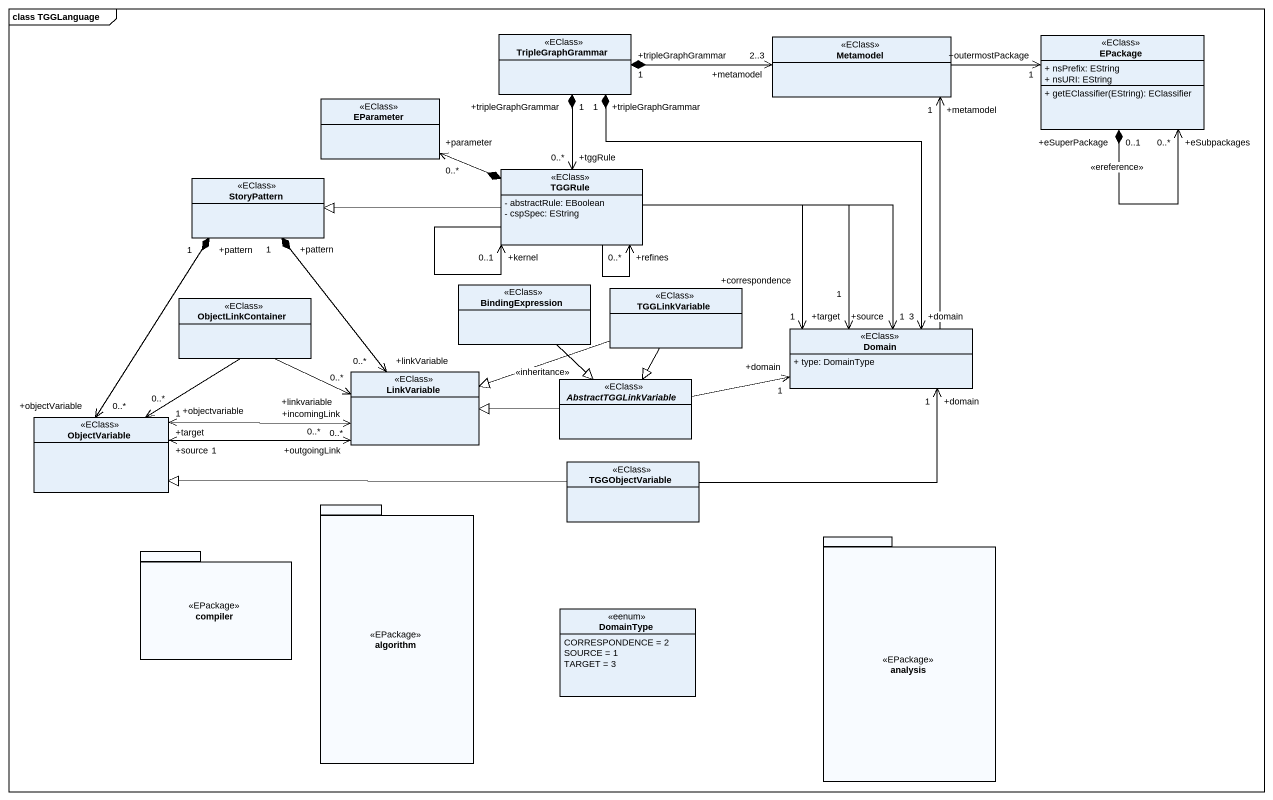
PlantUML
@startuml
mainframe class TGGLanguage
hide circle
hide empty members
skinparam classAttributeIconSize 0
class TripleGraphGrammar <<EClass>>
class Metamodel <<EClass>>
class EPackage <<EClass>> {
  + nsPrefix: EString
  + nsURI: EString
  + getEClassifier(EString): EClassifier
}
class EParameter <<EClass>>
class TGGRule <<EClass>> {
  - abstractRule: EBoolean
  - cspSpec: EString
}
class StoryPattern <<EClass>>
class BindingExpression <<EClass>>
class ObjectLinkContainer <<EClass>>
class TGGLinkVariable <<EClass>>
class Domain <<EClass>> {
  + type: DomainType
}
class LinkVariable <<EClass>>
abstract class AbstractTGGLinkVariable <<EClass>>
class ObjectVariable <<EClass>>
class TGGObjectVariable <<EClass>>
package algorithm <<EPackage>> {
}
package compiler <<EPackage>> {
}
package analysis <<EPackage>> {
}
enum DomainType <<eenum>> {
  CORRESPONDENCE = 2
  SOURCE = 1
  TARGET = 3
}
TripleGraphGrammar "+tripleGraphGrammar\n1" *-right-> "+metamodel\n2..3" Metamodel
TripleGraphGrammar "+tripleGraphGrammar\n1" *--> "+tggRule\n0..*" TGGRule
TripleGraphGrammar "+tripleGraphGrammar\n1" *--> "+domain\n3" Domain
Metamodel -right-> "+outermostPackage\n1" EPackage
EPackage "+eSuperPackage\n0..1" *--> "+eSubpackages\n0..*" EPackage : <<ereference>>
TGGRule *-left-> "+parameter\n0..*" EParameter
TGGRule --> "+refines\n0..*" TGGRule
TGGRule --> "+kernel\n0..1" TGGRule
TGGRule -left-|> StoryPattern
TGGRule -right-> "+correspondence\n1" Domain
TGGRule -right-> "+source\n1" Domain
TGGRule -right-> "+target\n1" Domain
BindingExpression --|> AbstractTGGLinkVariable
ObjectLinkContainer -right-> "+linkvariable\n0..*" LinkVariable
ObjectLinkContainer --> "+objectvariable\n0..*" ObjectVariable
TGGLinkVariable -left-|> LinkVariable : <<inheritance>>
TGGLinkVariable --|> AbstractTGGLinkVariable
Domain -up-> "+metamodel\n1" Metamodel
LinkVariable "+linkVariable\n0..*" <-up-* "+pattern\n1" StoryPattern
AbstractTGGLinkVariable -right-> "+domain\n1" Domain
AbstractTGGLinkVariable -left-|> LinkVariable
ObjectVariable "+objectVariable\n0..*" <-up-* "+pattern\n1" StoryPattern
ObjectVariable "+target\n1" <-right-> "+incomingLink\n0..*" LinkVariable
ObjectVariable "+source\n1" <-right-> "+outgoingLink\n0..*" LinkVariable
TGGObjectVariable -right-> "+domain\n1" Domain
TGGObjectVariable -left-|> ObjectVariable
@enduml
